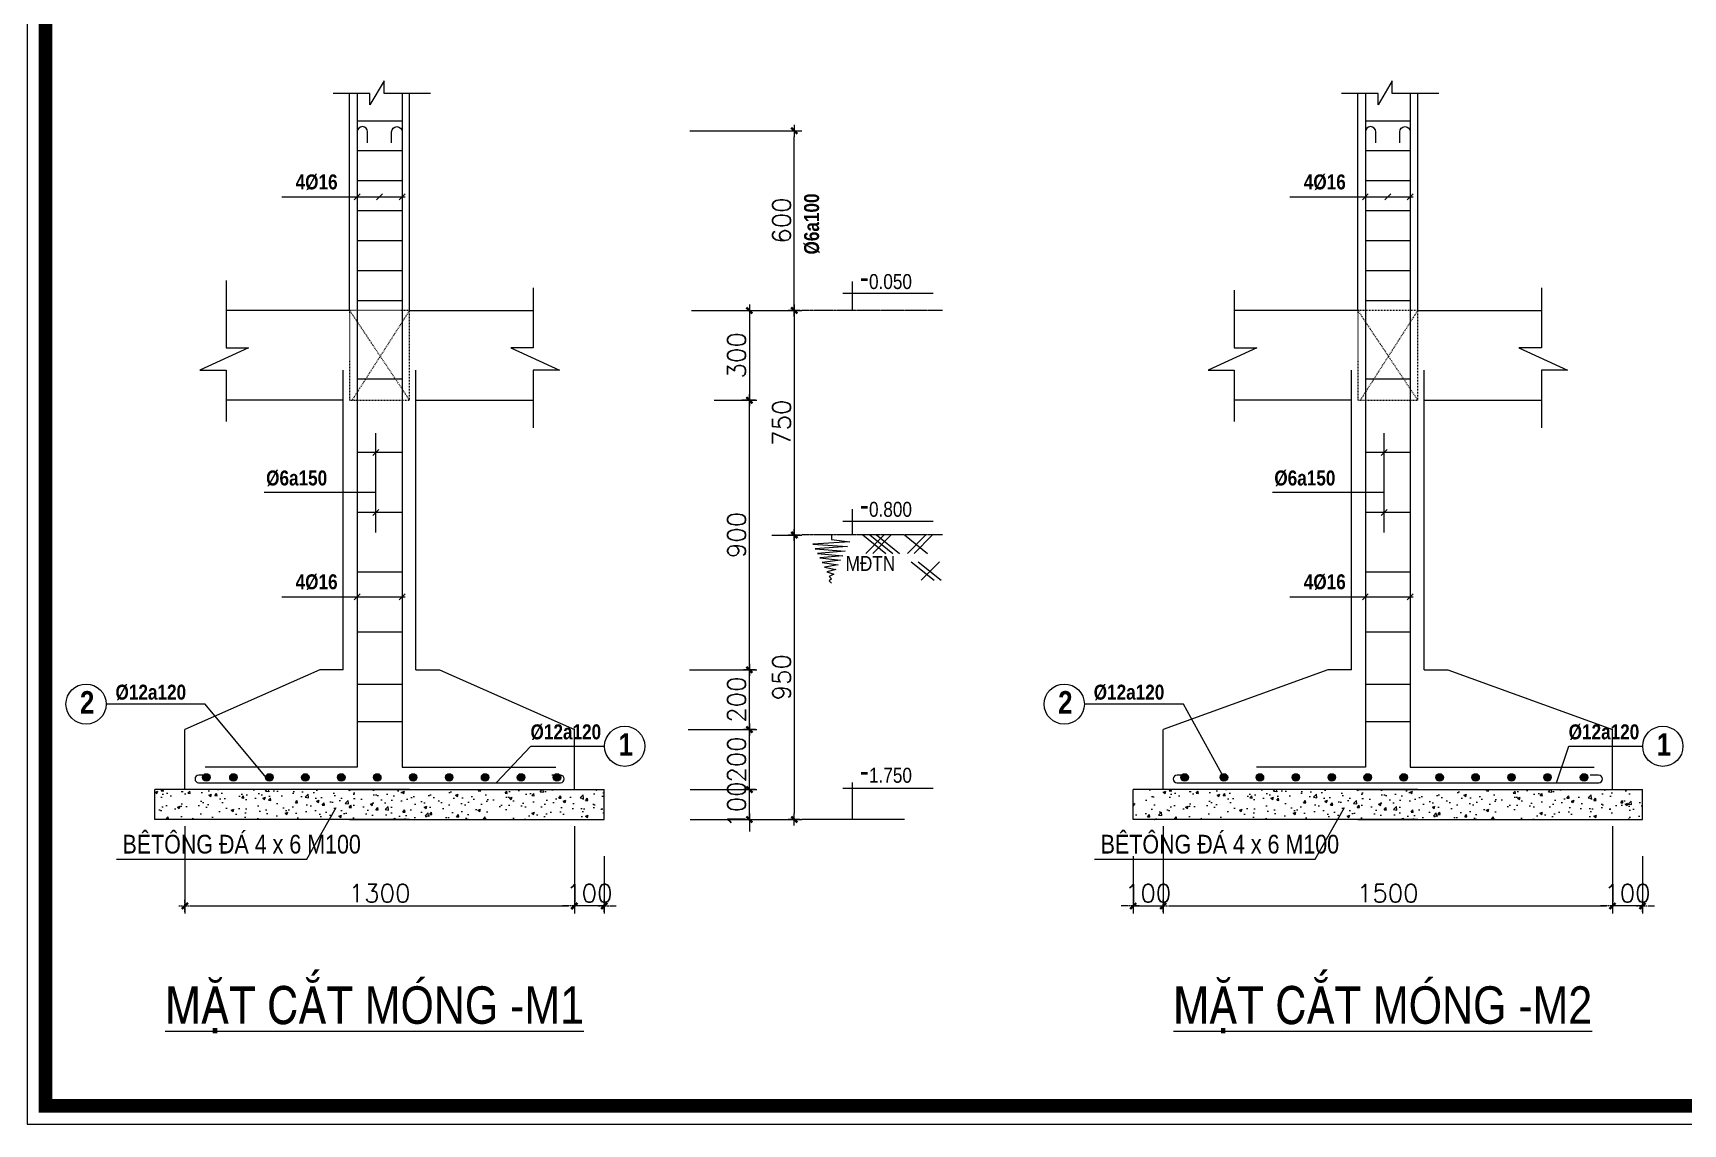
# Model space of a CAD drawing. Header units: millimetres. Extents: x 615730 to 2792744, y 139412 to 597571.
# Drawn here: x 1118834 to 1140865, y 280981 to 295555 of the extents above; entities that cross this region are included whole.
import ezdxf

# ---------------------------------------------------------------- set-up
doc = ezdxf.new("R2010")
doc.units = ezdxf.units.MM
doc.header["$MEASUREMENT"] = 0
doc.header["$PDMODE"] = 34
for name, pattern in [('CAPNUOC', [4, 2.5, -0.5, 0.5, -0.5]), ('HIDDEN', [0.375, 0.25, -0.125]), ('PHU', [4, 2, -2])]:
    doc.linetypes.add(name, pattern=pattern)
doc.layers.get('0').update_dxf_attribs({"lineweight": 5})
for name, color, linetype in [('2C', 251, 'Continuous'), ('2H', 7, 'HIDDEN'), ('2L', 7, 'Continuous'), ('3L', 2, 'Continuous'), ('4L', 161, 'Continuous'), ('5L', 1, 'Continuous'), ('H', 252, 'Continuous')]:
    doc.layers.add(name, color=color, linetype=linetype)
doc.layers.add('thay', color=7, linetype='Continuous', lineweight=15)
doc.layers.add('TRUC', color=155, linetype='CAPNUOC', lineweight=5)
doc.styles.add('500', font='', dxfattribs={"height": 500})
doc.styles.add('AVO', font='', dxfattribs={"height": 200})
doc.styles.add('romans', font='romans.shx', dxfattribs={"height": 240})
doc.styles.add('UNIVER', font='')
doc.styles.get('500').set_extended_font_data('VNI-Helve-Condense')
doc.styles.get('AVO').set_extended_font_data('VNI-Helve-Condense')
doc.styles.get('UNIVER').set_extended_font_data('VNI-Helve-Condense', bold=True)
doc.dimstyles.new('25', dxfattribs={"dimtxt": 160, "dimasz": 80, "dimexe": 100, "dimexo": 0, "dimgap": 50, "dimtad": 1, "dimdec": 0, "dimlfac": 0.25, "dimdsep": 46, "dimtxsty": 'romans', "dimblk": ']', "dimcen": 50, "dimdle": 100, "dimclrd": 148, "dimclre": 148, "dimclrt": 2, "dimadec": 0, "dimazin": 0, "dimtfac": 0.4, "dimtdec": 0, "dimtix": 1, "dimtmove": 2, "dimatfit": 3, "dimldrblk": ']', "dimfxl": 1, "dimtvp": 0.004, "dimtolj": 1, "dimarcsym": 0})

# ---------------------------------------------------------------- blocks, each defined once
blk = doc.blocks.new(']')
for p, q in [((1, 0), (-1, 0)), ((0, 1), (0, -1))]:
    blk.add_line(p, q)
at = {"color": 9, "const_width": 0.4}
blk.add_lwpolyline([(-0.51, -0.51), (0.51, 0.51)], dxfattribs=at)
blk = doc.blocks.new('*D797')
at = {"layer": '2L', "color": 148, "lineweight": -2, "transparency": 16777216}
for p, q in [((1127929, 290649), (1128499, 290649)), ((1128399, 287129), (1128399, 290569)), ((1127599, 287049), (1128499, 287049))]:
    blk.add_line(p, q, dxfattribs=at)
at = {"layer": 'DEFPOINTS', "color": 0, "transparency": 16777216}
for p in [(1127929, 290649), (1128399, 290649), (1127599, 287049)]:
    blk.add_point(p, dxfattribs=at)
at = {"layer": '2L', "color": 148, "lineweight": -2, "transparency": 16777216, "xscale": 80, "yscale": 80, "zscale": 80}
for p, rotation in [((1128399, 290649), 90), ((1128399, 287049), 270)]:
    blk.add_blockref(']', p, dxfattribs=dict(at, rotation=rotation))
at = {"layer": '2L', "color": 2, "transparency": 16777216, "insert": (1128229, 288849), "char_height": 240, "attachment_point": 5, "rotation": 90, "style": 'romans'}
blk.add_mtext('\\A1;900', dxfattribs=at)
blk = doc.blocks.new('*D798')
at = {"layer": '2L', "color": 148, "lineweight": -2, "transparency": 16777216}
for p, q in [((1128399, 285529), (1128399, 285609)), ((1127609, 285449), (1128499, 285449)), ((1128399, 285049), (1128399, 285449)), ((1127609, 285049), (1128499, 285049)), ((1128399, 284969), (1128399, 284889))]:
    blk.add_line(p, q, dxfattribs=at)
at = {"layer": 'DEFPOINTS', "color": 0, "transparency": 16777216}
for p in [(1127609, 285449), (1128399, 285449), (1127609, 285049)]:
    blk.add_point(p, dxfattribs=at)
at = {"layer": '2L', "color": 148, "lineweight": -2, "transparency": 16777216, "xscale": 80, "yscale": 80, "zscale": 80}
for p, rotation in [((1128399, 285449), 270), ((1128399, 285049), 90)]:
    blk.add_blockref(']', p, dxfattribs=dict(at, rotation=rotation))
at = {"layer": '2L', "color": 2, "transparency": 16777216, "insert": (1128229, 285249), "char_height": 240, "attachment_point": 5, "rotation": 90, "style": 'romans'}
blk.add_mtext('\\A1;100', dxfattribs=at)
blk = doc.blocks.new('*D799')
at = {"layer": '2L', "color": 148, "lineweight": -2, "transparency": 16777216}
for p, q in [((1128699, 288849), (1129099, 288849)), ((1128999, 288769), (1128999, 285129)), ((1127909, 285049), (1129099, 285049))]:
    blk.add_line(p, q, dxfattribs=at)
at = {"layer": 'DEFPOINTS', "color": 0, "transparency": 16777216}
for p in [(1128699, 288849), (1127909, 285049), (1128999, 285049)]:
    blk.add_point(p, dxfattribs=at)
at = {"layer": '2L', "color": 148, "lineweight": -2, "transparency": 16777216, "xscale": 80, "yscale": 80, "zscale": 80}
for p, rotation in [((1128999, 288849), 90), ((1128999, 285049), 270)]:
    blk.add_blockref(']', p, dxfattribs=dict(at, rotation=rotation))
at = {"layer": '2L', "color": 2, "transparency": 16777216, "insert": (1128829, 286949), "char_height": 240, "attachment_point": 5, "rotation": 90, "style": 'romans'}
blk.add_mtext('\\A1;950', dxfattribs=at)
blk = doc.blocks.new('*D800')
at = {"layer": '2L', "color": 148, "lineweight": -2, "transparency": 16777216}
for p, q in [((1127599, 287049), (1128499, 287049)), ((1128399, 286330), (1128399, 286969)), ((1127583, 286250), (1128499, 286250))]:
    blk.add_line(p, q, dxfattribs=at)
at = {"layer": 'DEFPOINTS', "color": 0, "transparency": 16777216}
for p in [(1127599, 287049), (1128399, 287049), (1127583, 286250)]:
    blk.add_point(p, dxfattribs=at)
at = {"layer": '2L', "color": 148, "lineweight": -2, "transparency": 16777216, "xscale": 80, "yscale": 80, "zscale": 80}
for p, rotation in [((1128399, 287049), 90), ((1128399, 286250), 270)]:
    blk.add_blockref(']', p, dxfattribs=dict(at, rotation=rotation))
at = {"layer": '2L', "color": 2, "transparency": 16777216, "insert": (1128229, 286650), "char_height": 240, "attachment_point": 5, "rotation": 90, "style": 'romans'}
blk.add_mtext('\\A1;200', dxfattribs=at)
blk = doc.blocks.new('*D801')
at = {"layer": '2L', "color": 148, "lineweight": -2, "transparency": 16777216}
for p, q in [((1127583, 286250), (1128499, 286250)), ((1128399, 285529), (1128399, 286170)), ((1127609, 285449), (1128499, 285449))]:
    blk.add_line(p, q, dxfattribs=at)
at = {"layer": 'DEFPOINTS', "color": 0, "transparency": 16777216}
for p in [(1127583, 286250), (1128399, 286250), (1127609, 285449)]:
    blk.add_point(p, dxfattribs=at)
at = {"layer": '2L', "color": 148, "lineweight": -2, "transparency": 16777216, "xscale": 80, "yscale": 80, "zscale": 80}
for p, rotation in [((1128399, 286250), 90), ((1128399, 285449), 270)]:
    blk.add_blockref(']', p, dxfattribs=dict(at, rotation=rotation))
at = {"layer": '2L', "color": 2, "transparency": 16777216, "insert": (1128229, 285850), "char_height": 240, "attachment_point": 5, "rotation": 90, "style": 'romans'}
blk.add_mtext('\\A1;200', dxfattribs=at)
blk = doc.blocks.new('*D802')
at = {"layer": '2L', "color": 148, "lineweight": -2, "transparency": 16777216}
for p, q in [((1127624, 291849), (1128499, 291849)), ((1128399, 291769), (1128399, 290729)), ((1128399, 290649), (1128299, 290649))]:
    blk.add_line(p, q, dxfattribs=at)
at = {"layer": 'DEFPOINTS', "color": 0, "transparency": 16777216}
for p in [(1127624, 291849), (1128399, 290649), (1128399, 290649)]:
    blk.add_point(p, dxfattribs=at)
at = {"layer": '2L', "color": 148, "lineweight": -2, "transparency": 16777216, "xscale": 80, "yscale": 80, "zscale": 80}
for p, rotation in [((1128399, 291849), 90), ((1128399, 290649), 270)]:
    blk.add_blockref(']', p, dxfattribs=dict(at, rotation=rotation))
at = {"layer": '2L', "color": 2, "transparency": 16777216, "insert": (1128229, 291249), "char_height": 240, "attachment_point": 5, "rotation": 90, "style": 'romans'}
blk.add_mtext('\\A1;300', dxfattribs=at)
blk = doc.blocks.new('*D803')
at = {"layer": '2L', "color": 148, "lineweight": -2, "transparency": 16777216}
for p, q in [((1127604, 294249), (1129099, 294249)), ((1128999, 291929), (1128999, 294169)), ((1127624, 291849), (1129099, 291849))]:
    blk.add_line(p, q, dxfattribs=at)
at = {"layer": 'DEFPOINTS', "color": 0, "transparency": 16777216}
for p in [(1127604, 294249), (1128999, 294249), (1127624, 291849)]:
    blk.add_point(p, dxfattribs=at)
at = {"layer": '2L', "color": 148, "lineweight": -2, "transparency": 16777216, "xscale": 80, "yscale": 80, "zscale": 80}
for p, rotation in [((1128999, 294249), 90), ((1128999, 291849), 270)]:
    blk.add_blockref(']', p, dxfattribs=dict(at, rotation=rotation))
at = {"layer": '2L', "color": 2, "transparency": 16777216, "insert": (1128829, 293049), "char_height": 240, "attachment_point": 5, "rotation": 90, "style": 'romans'}
blk.add_mtext('\\A1;600', dxfattribs=at)
blk = doc.blocks.new('_Oblique')
at = {"color": 0, "linetype": 'ByBlock', "lineweight": -2}
blk.add_line((-0.5, -0.5), (0.5, 0.5), dxfattribs=at)
blk = doc.blocks.new('*D804')
at = {"layer": '2H', "color": 148, "linetype": 'ByBlock', "lineweight": -2, "transparency": 16777216}
for p, q in [((1120862, 284959), (1120862, 283794)), ((1126062, 284959), (1126062, 283794)), ((1120942, 283894), (1125982, 283894))]:
    blk.add_line(p, q, dxfattribs=at)
at = {"layer": 'DEFPOINTS', "color": 0, "linetype": 'ByBlock', "transparency": 16777216}
for p in [(1120862, 284959), (1126062, 284959), (1126062, 283894)]:
    blk.add_point(p, dxfattribs=at)
at = {"layer": '2H', "color": 148, "linetype": 'ByBlock', "lineweight": -2, "transparency": 16777216, "xscale": 80, "yscale": 80, "zscale": 80, "rotation": 180}
blk.add_blockref(']', (1120862, 283894), dxfattribs=at)
at = {"layer": '2H', "color": 148, "linetype": 'ByBlock', "lineweight": -2, "transparency": 16777216, "xscale": 80, "yscale": 80, "zscale": 80}
blk.add_blockref(']', (1126062, 283894), dxfattribs=at)
at = {"layer": '2H', "color": 2, "linetype": 'ByBlock', "transparency": 16777216, "insert": (1123462, 284064), "char_height": 240, "attachment_point": 5, "style": 'romans'}
blk.add_mtext('\\A1;1300', dxfattribs=at)
blk = doc.blocks.new('*D805')
at = {"layer": '2H', "color": 148, "linetype": 'ByBlock', "lineweight": -2, "transparency": 16777216}
for p, q in [((1126062, 284559), (1126062, 283794)), ((1126462, 284559), (1126462, 283794)), ((1125982, 283894), (1125902, 283894)), ((1126462, 283894), (1126062, 283894)), ((1126542, 283894), (1126622, 283894))]:
    blk.add_line(p, q, dxfattribs=at)
at = {"layer": 'DEFPOINTS', "color": 0, "linetype": 'ByBlock', "transparency": 16777216}
for p in [(1126062, 284559), (1126462, 284559), (1126062, 283894)]:
    blk.add_point(p, dxfattribs=at)
at = {"layer": '2H', "color": 148, "linetype": 'ByBlock', "lineweight": -2, "transparency": 16777216, "xscale": 80, "yscale": 80, "zscale": 80}
blk.add_blockref(']', (1126062, 283894), dxfattribs=at)
at = {"layer": '2H', "color": 148, "linetype": 'ByBlock', "lineweight": -2, "transparency": 16777216, "xscale": 80, "yscale": 80, "zscale": 80, "rotation": 180}
blk.add_blockref(']', (1126462, 283894), dxfattribs=at)
at = {"layer": '2H', "color": 2, "linetype": 'ByBlock', "transparency": 16777216, "insert": (1126262, 284064), "char_height": 240, "attachment_point": 5, "style": 'romans'}
blk.add_mtext('\\A1;100', dxfattribs=at)
blk = doc.blocks.new('*D806')
at = {"layer": '2L', "color": 148, "lineweight": -2, "transparency": 16777216}
for p, q in [((1128154, 291849), (1129099, 291849)), ((1128999, 291769), (1128999, 288929)), ((1128699, 288849), (1129099, 288849))]:
    blk.add_line(p, q, dxfattribs=at)
at = {"layer": 'DEFPOINTS', "color": 0, "transparency": 16777216}
for p in [(1128154, 291849), (1128699, 288849), (1128999, 288849)]:
    blk.add_point(p, dxfattribs=at)
at = {"layer": '2L', "color": 148, "lineweight": -2, "transparency": 16777216, "xscale": 80, "yscale": 80, "zscale": 80}
for p, rotation in [((1128999, 291849), 90), ((1128999, 288849), 270)]:
    blk.add_blockref(']', p, dxfattribs=dict(at, rotation=rotation))
at = {"layer": '2L', "color": 2, "transparency": 16777216, "insert": (1128829, 290349), "char_height": 240, "attachment_point": 5, "rotation": 90, "style": 'romans'}
blk.add_mtext('\\A1;750', dxfattribs=at)
blk = doc.blocks.new('*D824')
at = {"layer": '2H', "color": 148, "linetype": 'ByBlock', "lineweight": -2, "transparency": 16777216}
for p, q in [((1133923, 284959), (1133923, 283794)), ((1139923, 284959), (1139923, 283794)), ((1134003, 283894), (1139843, 283894))]:
    blk.add_line(p, q, dxfattribs=at)
at = {"layer": 'DEFPOINTS', "color": 0, "linetype": 'ByBlock', "transparency": 16777216}
for p in [(1133923, 284959), (1139923, 284959), (1139923, 283894)]:
    blk.add_point(p, dxfattribs=at)
at = {"layer": '2H', "color": 148, "linetype": 'ByBlock', "lineweight": -2, "transparency": 16777216, "xscale": 80, "yscale": 80, "zscale": 80, "rotation": 180}
blk.add_blockref(']', (1133923, 283894), dxfattribs=at)
at = {"layer": '2H', "color": 148, "linetype": 'ByBlock', "lineweight": -2, "transparency": 16777216, "xscale": 80, "yscale": 80, "zscale": 80}
blk.add_blockref(']', (1139923, 283894), dxfattribs=at)
at = {"layer": '2H', "color": 2, "linetype": 'ByBlock', "transparency": 16777216, "insert": (1136923, 284064), "char_height": 240, "attachment_point": 5, "style": 'romans'}
blk.add_mtext('\\A1;1500', dxfattribs=at)
blk = doc.blocks.new('*D825')
at = {"layer": '2H', "color": 148, "linetype": 'ByBlock', "lineweight": -2, "transparency": 16777216}
for p, q in [((1133523, 284559), (1133523, 283794)), ((1133923, 284559), (1133923, 283794)), ((1133443, 283894), (1133363, 283894)), ((1133523, 283894), (1133923, 283894)), ((1134003, 283894), (1134083, 283894))]:
    blk.add_line(p, q, dxfattribs=at)
at = {"layer": 'DEFPOINTS', "color": 0, "linetype": 'ByBlock', "transparency": 16777216}
for p in [(1133523, 284559), (1133923, 284559), (1133923, 283894)]:
    blk.add_point(p, dxfattribs=at)
at = {"layer": '2H', "color": 148, "linetype": 'ByBlock', "lineweight": -2, "transparency": 16777216, "xscale": 80, "yscale": 80, "zscale": 80}
blk.add_blockref(']', (1133523, 283894), dxfattribs=at)
at = {"layer": '2H', "color": 148, "linetype": 'ByBlock', "lineweight": -2, "transparency": 16777216, "xscale": 80, "yscale": 80, "zscale": 80, "rotation": 180}
blk.add_blockref(']', (1133923, 283894), dxfattribs=at)
at = {"layer": '2H', "color": 2, "linetype": 'ByBlock', "transparency": 16777216, "insert": (1133723, 284064), "char_height": 240, "attachment_point": 5, "style": 'romans'}
blk.add_mtext('\\A1;100', dxfattribs=at)
blk = doc.blocks.new('*D826')
at = {"layer": '2H', "color": 148, "linetype": 'ByBlock', "lineweight": -2, "transparency": 16777216}
for p, q in [((1139923, 284559), (1139923, 283794)), ((1140323, 284559), (1140323, 283794)), ((1139843, 283894), (1139763, 283894)), ((1140323, 283894), (1139923, 283894)), ((1140403, 283894), (1140483, 283894))]:
    blk.add_line(p, q, dxfattribs=at)
at = {"layer": 'DEFPOINTS', "color": 0, "linetype": 'ByBlock', "transparency": 16777216}
for p in [(1139923, 284559), (1140323, 284559), (1139923, 283894)]:
    blk.add_point(p, dxfattribs=at)
at = {"layer": '2H', "color": 148, "linetype": 'ByBlock', "lineweight": -2, "transparency": 16777216, "xscale": 80, "yscale": 80, "zscale": 80}
blk.add_blockref(']', (1139923, 283894), dxfattribs=at)
at = {"layer": '2H', "color": 148, "linetype": 'ByBlock', "lineweight": -2, "transparency": 16777216, "xscale": 80, "yscale": 80, "zscale": 80, "rotation": 180}
blk.add_blockref(']', (1140323, 283894), dxfattribs=at)
at = {"layer": '2H', "color": 2, "linetype": 'ByBlock', "transparency": 16777216, "insert": (1140123, 284064), "char_height": 240, "attachment_point": 5, "style": 'romans'}
blk.add_mtext('\\A1;100', dxfattribs=at)

msp = doc.modelspace()

# ---------------------------------------------------------------- hatches: boundary and pattern name
at = {"layer": '2C', "linetype": 'ByBlock'}
h = msp.add_hatch(dxfattribs=at)
h.set_pattern_fill('AR-CONC', color=256, scale=50, style=0)
h.set_pattern_definition([(50, (934257.3, 344651.3), (358.6301, -31.37607), [37.5, -412.5]), (355, (934257.3, 344651.3), (-69.3757, 376.0961), [30, -330]), (100.4514, (934287.2, 344648.67), (289.2547, 344.7198), [31.8701, -350.57106]), (46.1842, (934257.3, 344751.3), (533.6205, -82.7595), [56.25, -618.75]), (96.6356, (934301.8, 344744.4), (467.3314, 487.059), [47.8051, -525.8565]), (351.1842, (934257.3, 344751.3), (467.331, 487.0593), [45, -495]), (21, (934307.3, 344726.3), (298.45353, -201.30945), [37.5, -412.5]), (326, (934307.3, 344726.3), (121.65767, 362.575), [30, -330]), (71.4514, (934332.2, 344709.5), (420.1113, 161.26525), [31.8701, -350.57106]), (37.5, (934257.31, 344651.29), (6.07993, 166.44693), [0, -326, 0, -335, 0, -331.25]), (7.5, (934257.31, 344651.29), (131.53477, 197.20586), [0, -191, 0, -318.5, 0, -126.25]), (327.5, (934145.81, 344651.29), (266.91122, -11.27744), [0, -125, 0, -390, 0, -517.5]), (317.5, (934095.81, 344651.29), (291.59308, 50.0525), [0, -162.5, 0, -259, 0, -367.5])])
h.paths.add_polyline_path([(1126461.8, 285048.9), (1126461.8, 285448.9), (1123061.8, 285448.9), (1120461.8, 285448.9), (1120461.8, 285048.9), (1123861.8, 285048.9)])
h = msp.add_hatch(dxfattribs=at)
h.set_pattern_fill('AR-CONC', color=256, scale=50, style=0)
h.set_pattern_definition([(50, (947718.7, 344651.3), (358.6301, -31.37607), [37.5, -412.5]), (355, (947718.7, 344651.3), (-69.3757, 376.0961), [30, -330]), (100.4514, (947748.58, 344648.67), (289.2547, 344.7198), [31.8701, -350.57106]), (46.1842, (947718.7, 344751.3), (533.6205, -82.7595), [56.25, -618.75]), (96.6356, (947763.16, 344744.4), (467.3314, 487.059), [47.8051, -525.8565]), (351.1842, (947718.7, 344751.3), (467.331, 487.0593), [45, -495]), (21, (947768.7, 344726.3), (298.45353, -201.30945), [37.5, -412.5]), (326, (947768.7, 344726.3), (121.65767, 362.575), [30, -330]), (71.4514, (947793.57, 344709.5), (420.1113, 161.26525), [31.8701, -350.57106]), (37.5, (947718.7, 344651.29), (6.07993, 166.44693), [0, -326, 0, -335, 0, -331.25]), (7.5, (947718.7, 344651.29), (131.53477, 197.20586), [0, -191, 0, -318.5, 0, -126.25]), (327.5, (947607.2, 344651.29), (266.91122, -11.27744), [0, -125, 0, -390, 0, -517.5]), (317.5, (947557.2, 344651.29), (291.59308, 50.0525), [0, -162.5, 0, -259, 0, -367.5])])
h.paths.add_polyline_path([(1140323.2, 285048.9), (1140323.2, 285448.9), (1136523.2, 285448.9), (1133523.2, 285448.9), (1133523.2, 285048.9), (1137323.2, 285048.9)])
at = {"layer": '2L'}
for points in [[(1121198.7, 285610.9, -1), (1121098.7, 285610.9, -1)], [(1121560.2, 285610.9, -1), (1121460.2, 285610.9, -1)], [(1122040.2, 285610.9, -1), (1121940.2, 285610.9, -1)], [(1122520.2, 285610.9, -1), (1122420.2, 285610.9, -1)], [(1123000.2, 285610.9, -1), (1122900.2, 285610.9, -1)], [(1123480.2, 285610.9, -1), (1123380.2, 285610.9, -1)], [(1123960.2, 285610.9, -1), (1123860.2, 285610.9, -1)], [(1124440.2, 285610.9, -1), (1124340.2, 285610.9, -1)], [(1124920.2, 285610.9, -1), (1124820.2, 285610.9, -1)], [(1125400.2, 285610.9, -1), (1125300.2, 285610.9, -1)], [(1125880.2, 285610.9, -1), (1125780.2, 285610.9, -1)], [(1134260.1, 285610.9, -1), (1134160.1, 285610.9, -1)], [(1134785.3, 285610.9, -1), (1134685.3, 285610.9, -1)], [(1135265.3, 285610.9, -1), (1135165.3, 285610.9, -1)], [(1135745.3, 285610.9, -1), (1135645.3, 285610.9, -1)], [(1136225.3, 285610.9, -1), (1136125.3, 285610.9, -1)], [(1136705.3, 285610.9, -1), (1136605.3, 285610.9, -1)], [(1137185.3, 285610.9, -1), (1137085.3, 285610.9, -1)], [(1137665.3, 285610.9, -1), (1137565.3, 285610.9, -1)], [(1138145.3, 285610.9, -1), (1138045.3, 285610.9, -1)], [(1138625.3, 285610.9, -1), (1138525.3, 285610.9, -1)], [(1139105.3, 285610.9, -1), (1139005.3, 285610.9, -1)], [(1139493.8, 285610.9, 1), (1139593.8, 285610.9, 1)]]:
    msp.add_hatch(color=256, dxfattribs=at).paths.add_polyline_path(points)

# ---------------------------------------------------------------- linework, layer by layer
at = {"layer": '2C', "ltscale": 2}
for p, q in [((1129914, 288849.1, -15.9), (1130221.2, 288603.4, -15.9)), ((1130199.8, 288849.1, -15.9), (1129954, 288603.4, -15.9)), ((1130006.2, 288849.1, -15.9), (1130313.4, 288603.4, -15.9)), ((1130291.9, 288849.1, -15.9), (1130046.2, 288603.4, -15.9)), ((1130098.3, 288849.1, -15.9), (1130405.5, 288603.4, -15.9)), ((1130468.2, 288849.1, -15.9), (1130775.4, 288603.4, -15.9)), ((1130753.9, 288849.1, -15.9), (1130508.2, 288603.4, -15.9)), ((1130846.1, 288849.1, -15.9), (1130600.3, 288603.4, -15.9)), ((1130560.3, 288491.1, -15.9), (1130867.5, 288245.3, -15.9)), ((1130652.5, 288491.1, -15.9), (1130959.7, 288245.3, -15.9)), ((1130938.3, 288491.1, -15.9), (1130692.5, 288245.3, -15.9))]:
    msp.add_line(p, q, dxfattribs=at)
at = {"layer": '2C', "ltscale": 2, "elevation": -15.9}
msp.add_lwpolyline([(1129493.8, 288849.1), (1129493.8, 288787.7), (1129739.6, 288757), (1129248.1, 288726.3), (1129708.9, 288695.5), (1129278.8, 288664.8), (1129678.1, 288634.1), (1129309.5, 288603.4), (1129647.4, 288572.7), (1129340.2, 288541.9), (1129616.7, 288511.2), (1129370.9, 288480.5), (1129586, 288449.8), (1129401.7, 288419.1), (1129555.3, 288388.3), (1129432.4, 288357.6), (1129524.5, 288326.9), (1129463.1, 288296.2), (1129493.8, 288265.5), (1129463.1, 288234.7), (1129493.8, 288204)], dxfattribs=at)
at = {"layer": '2H', "linetype": 'ByBlock'}
for centre in [(1119542.2, 286590.1, -15.9), (1132603.5, 286590.1, -15.9), (1126734, 286027.2, -15.9), (1140595.4, 286027.2, -15.9)]:
    msp.add_circle(centre, 268.5, dxfattribs=at)
at = {"layer": '2L'}
for p, q in [((1123061.8, 291850.1, -15.9), (1123061.8, 294744.3, -15.9)), ((1123861.8, 291848.9, -15.9), (1123861.8, 294744.3, -15.9)), ((1136523.2, 291850.1, -15.9), (1136523.2, 294744.3, -15.9)), ((1137323.2, 291848.9, -15.9), (1137323.2, 294744.3, -15.9)), ((1130853.2, 292073.5, -15.9), (1129646.3, 292073.5, -15.9)), ((1123061.8, 291848.9, -15.9), (1121411.8, 291848.9, -15.9)), ((1123861.8, 291848.9, -15.9), (1125511.8, 291848.9, -15.9)), ((1136523.2, 291848.9, -15.9), (1134873.2, 291848.9, -15.9)), ((1137323.2, 291848.9, -15.9), (1138973.2, 291848.9, -15.9)), ((1122976.2, 287048.9, -15.9), (1122976.2, 291050.1, -15.9)), ((1123947.5, 287048.9, -15.9), (1123947.5, 291050.1, -15.9)), ((1136437.6, 287048.9, -15.9), (1136437.6, 291050.1, -15.9)), ((1137408.8, 287048.9, -15.9), (1137408.8, 291050.1, -15.9)), ((1123411.6, 289418.2, -15.9), (1121920.2, 289418.2, -15.9)), ((1136873, 289418.2, -15.9), (1135381.6, 289418.2, -15.9)), ((1130853.2, 289031.2, -15.9), (1129646.3, 289031.2, -15.9)), ((1122661.8, 287048.9, -15.9), (1120861.8, 286250.1, -15.9)), ((1122976.2, 287048.9, -15.9), (1122661.8, 287048.9, -15.9)), ((1123947.5, 287048.9, -15.9), (1124261.8, 287048.9, -15.9)), ((1124261.8, 287048.9, -15.9), (1126061.8, 286250.1, -15.9)), ((1136123.2, 287048.9, -15.9), (1133923.2, 286250.1, -15.9)), ((1136437.6, 287048.9, -15.9), (1136123.2, 287048.9, -15.9)), ((1137408.8, 287048.9, -15.9), (1137723.2, 287048.9, -15.9)), ((1137723.2, 287048.9, -15.9), (1139923.2, 286250.1, -15.9)), ((1120861.8, 285448.9, -15.9), (1120861.8, 286250.1, -15.9)), ((1126061.8, 285448.9, -15.9), (1126061.8, 286250.1, -15.9)), ((1133923.2, 285448.9, -15.9), (1133923.2, 286250.1, -15.9)), ((1139923.2, 285448.9, -15.9), (1139923.2, 286250.1, -15.9)), ((1130853.2, 285464.4, -15.9), (1129646.3, 285464.4, -15.9)), ((1122490.7, 284521.1, -15.9), (1122882.1, 285210.9, -15.9)), ((1135952.1, 284521.1, -15.9), (1136343.5, 285210.9, -15.9)), ((1130468.1, 285048.9, -15.9), (1129099.4, 285048.9, -15.9)), ((1119947.1, 284521.1, -15.9), (1122490.7, 284521.1, -15.9)), ((1133008.5, 284521.1, -15.9), (1135952.1, 284521.1, -15.9))]:
    msp.add_line(p, q, dxfattribs=at)
at = {"layer": '2L', "linetype": 'PHU', "ltscale": 5}
for p, q in [((1123061.8, 291848.9, -15.9), (1123861.8, 290648.9, -15.9)), ((1123861.8, 291848.9, -15.9), (1123094, 290648.9, -15.9)), ((1136523.2, 291848.9, -15.9), (1137323.2, 290648.9, -15.9)), ((1137323.2, 291848.9, -15.9), (1136555.4, 290648.9, -15.9))]:
    msp.add_line(p, q, dxfattribs=at)
at = {"layer": '2L', "elevation": -15.9}
for points in [[(1122155.2, 293365.5), (1123802.6, 293365.5)], [(1135616.6, 293365.5), (1137264, 293365.5)], [(1122976.2, 290650.1), (1121411.8, 290650.1)], [(1123947.5, 290650.1), (1125511.8, 290650.1)], [(1136437.6, 290650.1), (1134873.2, 290650.1)], [(1137408.8, 290650.1), (1138973.2, 290650.1)], [(1123411.6, 288881.1), (1123411.6, 290211.5)], [(1136873, 288881.1), (1136873, 290211.5)], [(1122155.2, 288023.9), (1123802.6, 288023.9)], [(1135616.6, 288023.9), (1137264, 288023.9)], [(1121948.7, 285610.9), (1121133.3, 286590.1), (1119810.6, 286590.1)], [(1134735.3, 285610.9), (1134194.7, 286590.1), (1132872, 286590.1)], [(1125015.9, 285539.7), (1125480.7, 286027.2), (1126465.5, 286027.2)], [(1139173.9, 285539.7), (1139342.1, 286027.2), (1140326.9, 286027.2)]]:
    msp.add_lwpolyline(points, dxfattribs=at)
at = {"layer": '2L', "linetype": 'PHU', "ltscale": 5, "elevation": -15.9}
for points in [[(1123061.8, 290648.9), (1123861.8, 290648.9), (1123861.8, 291848.9), (1123061.8, 291848.9)], [(1136523.2, 290648.9), (1137323.2, 290648.9), (1137323.2, 291848.9), (1136523.2, 291848.9)]]:
    msp.add_lwpolyline(points, close=True, dxfattribs=at)
at = {"layer": '2L'}
for centre in [(1121148.7, 285610.9, -15.9), (1121510.2, 285610.9, -15.9), (1121990.2, 285610.9, -15.9), (1122470.2, 285610.9, -15.9), (1122950.2, 285610.9, -15.9), (1123430.2, 285610.9, -15.9), (1123910.2, 285610.9, -15.9), (1124390.2, 285610.9, -15.9), (1124870.2, 285610.9, -15.9), (1125350.2, 285610.9, -15.9), (1125830.2, 285610.9, -15.9), (1134210.1, 285610.9, -15.9), (1134735.3, 285610.9, -15.9), (1135215.3, 285610.9, -15.9), (1135695.3, 285610.9, -15.9), (1136175.3, 285610.9, -15.9), (1136655.3, 285610.9, -15.9), (1137135.3, 285610.9, -15.9), (1137615.3, 285610.9, -15.9), (1138095.3, 285610.9, -15.9), (1138575.3, 285610.9, -15.9), (1139055.3, 285610.9, -15.9), (1139543.8, 285610.9, -15.9)]:
    msp.add_circle(centre, 50, dxfattribs=at)
at = {"layer": '3L'}
for p, q in [((1123521.8, 294914.3, -15.9), (1123331.8, 294594.3, -15.9)), ((1123521.8, 294744.3, -15.9), (1123521.8, 294914.3, -15.9)), ((1136983.1, 294914.3, -15.9), (1136793.1, 294594.3, -15.9)), ((1136983.1, 294744.3, -15.9), (1136983.1, 294914.3, -15.9)), ((1123331.8, 294744.3, -15.9), (1122841.8, 294744.3, -15.9)), ((1123331.8, 294594.3, -15.9), (1123331.8, 294744.3, -15.9)), ((1124141.8, 294744.3, -15.9), (1123521.8, 294744.3, -15.9)), ((1136793.1, 294744.3, -15.9), (1136303.2, 294744.3, -15.9)), ((1136793.1, 294594.3, -15.9), (1136793.1, 294744.3, -15.9)), ((1137603.2, 294744.3, -15.9), (1136983.1, 294744.3, -15.9)), ((1123761.8, 294378.9, -15.9), (1123161.8, 294378.9, -15.9)), ((1137223.2, 294378.9, -15.9), (1136623.2, 294378.9, -15.9)), ((1123761.8, 293978.9, -15.9), (1123161.8, 293978.9, -15.9)), ((1123761.8, 293978.9, -15.9), (1123161.8, 293978.9, -15.9)), ((1137223.2, 293978.9, -15.9), (1136623.2, 293978.9, -15.9)), ((1137223.2, 293978.9, -15.9), (1136623.2, 293978.9, -15.9)), ((1123761.8, 293578.9, -15.9), (1123161.8, 293578.9, -15.9)), ((1137223.2, 293578.9, -15.9), (1136623.2, 293578.9, -15.9)), ((1123761.8, 293178.9, -15.9), (1123161.8, 293178.9, -15.9)), ((1137223.2, 293178.9, -15.9), (1136623.2, 293178.9, -15.9)), ((1123761.8, 292778.9, -15.9), (1123161.8, 292778.9, -15.9)), ((1137223.2, 292778.9, -15.9), (1136623.2, 292778.9, -15.9)), ((1123761.8, 292378.9, -15.9), (1123161.8, 292378.9, -15.9)), ((1137223.2, 292378.9, -15.9), (1136623.2, 292378.9, -15.9)), ((1123761.8, 291978.9, -15.9), (1123161.8, 291978.9, -15.9)), ((1137223.2, 291978.9, -15.9), (1136623.2, 291978.9, -15.9)), ((1123761.8, 290928.9, -15.9), (1123161.8, 290928.9, -15.9)), ((1137223.2, 290928.9, -15.9), (1136623.2, 290928.9, -15.9)), ((1123761.8, 289951.5, -15.9), (1123161.8, 289951.5, -15.9)), ((1137223.2, 289951.5, -15.9), (1136623.2, 289951.5, -15.9)), ((1123761.8, 289151.5, -15.9), (1123161.8, 289151.5, -15.9)), ((1137223.2, 289151.5, -15.9), (1136623.2, 289151.5, -15.9)), ((1123761.8, 288351.5, -15.9), (1123161.8, 288351.5, -15.9)), ((1137223.2, 288351.5, -15.9), (1136623.2, 288351.5, -15.9)), ((1123761.8, 287553.3, -15.9), (1123161.8, 287553.3, -15.9)), ((1137223.2, 287553.3, -15.9), (1136623.2, 287553.3, -15.9)), ((1123761.8, 286853.3, -15.9), (1123161.8, 286853.3, -15.9)), ((1137223.2, 286853.3, -15.9), (1136623.2, 286853.3, -15.9)), ((1123761.8, 286353.3, -15.9), (1123161.8, 286353.3, -15.9)), ((1123761.8, 286353.3, -15.9), (1123161.8, 286353.3, -15.9)), ((1137223.2, 286353.3, -15.9), (1136623.2, 286353.3, -15.9)), ((1137223.2, 286353.3, -15.9), (1136623.2, 286353.3, -15.9))]:
    msp.add_line(p, q, dxfattribs=at)
at = {"layer": '3L', "elevation": -15.9}
for points in [[(1121411.8, 292248.1), (1121411.8, 291349.1), (1121711.8, 291349.1), (1121061.8, 291049.1), (1121411.8, 291049.1), (1121411.8, 290365.2)], [(1125511.8, 292152.8), (1125511.8, 291349.1), (1125211.8, 291349.1), (1125861.8, 291049.1), (1125511.8, 291049.1), (1125511.8, 290281.1)], [(1138973.2, 292152.8), (1138973.2, 291349.1), (1138673.2, 291349.1), (1139323.2, 291049.1), (1138973.2, 291049.1), (1138973.2, 290281.1)], [(1134873.2, 292117.4), (1134873.2, 291349.1), (1135173.2, 291349.1), (1134523.2, 291049.1), (1134873.2, 291049.1), (1134873.2, 290365.2)]]:
    msp.add_lwpolyline(points, dxfattribs=at)
at = {"layer": '4L'}
for p, q in [((1123861.8, 285448.9, -15.9), (1120461.8, 285448.9, -15.9)), ((1120461.8, 285048.9, -15.9), (1120461.8, 285448.9, -15.9)), ((1123061.8, 285448.9, -15.9), (1126461.8, 285448.9, -15.9)), ((1126461.8, 285048.9, -15.9), (1126461.8, 285448.9, -15.9)), ((1137323.2, 285448.9, -15.9), (1133523.2, 285448.9, -15.9)), ((1133523.2, 285048.9, -15.9), (1133523.2, 285448.9, -15.9)), ((1136523.2, 285448.9, -15.9), (1140323.2, 285448.9, -15.9)), ((1140323.2, 285048.9, -15.9), (1140323.2, 285448.9, -15.9)), ((1123861.8, 285048.9, -15.9), (1120461.8, 285048.9, -15.9)), ((1123061.8, 285048.9, -15.9), (1126461.8, 285048.9, -15.9)), ((1137323.2, 285048.9, -15.9), (1133523.2, 285048.9, -15.9)), ((1136523.2, 285048.9, -15.9), (1140323.2, 285048.9, -15.9))]:
    msp.add_line(p, q, dxfattribs=at)
at = {"layer": '5L', "ltscale": 100, "elevation": -15.9}
for points in [[(1123161.8, 294744.3), (1123161.8, 285748.9), (1121134, 285748.3)], [(1136623.2, 294744.3), (1136623.2, 285748.9), (1135168.8, 285748.3)]]:
    msp.add_lwpolyline(points, dxfattribs=at)
at = {"layer": '5L', "linetype": 'ByBlock', "elevation": -15.9}
for points in [[(1123761.8, 294744.3), (1123761.8, 285748.9), (1125815.1, 285748.2)], [(1137223.2, 294744.3), (1137223.2, 285748.9), (1139676.5, 285748.2)]]:
    msp.add_lwpolyline(points, dxfattribs=at)
at = {"layer": '5L', "ltscale": 100, "elevation": -15.9}
for points in [[(1123301.8, 294089.1), (1123301.8, 294233.9, 1), (1123161.8, 294233.9), (1123161.8, 294093.9)], [(1123621.9, 294089.1), (1123621.8, 294233.9, -1), (1123761.8, 294233.9), (1123761.8, 294093.9)], [(1136763.2, 294089.1), (1136763.2, 294233.9, 1), (1136623.2, 294233.9), (1136623.2, 294093.9)], [(1137083.3, 294089.1), (1137083.2, 294233.9, -1), (1137223.2, 294233.9), (1137223.2, 294093.9)]]:
    msp.add_lwpolyline(points, format="xyb", dxfattribs=at)
at = {"layer": '5L', "linetype": 'ByBlock', "elevation": -15.9}
for points in [[(1121162, 285640.5), (1121047.3, 285640.5, 0.9791106), (1121045.2, 285539.7), (1123861.8, 285539.7), (1125878.5, 285539.7, 0.9791106), (1125876.4, 285640.5), (1125761.7, 285640.5)], [(1134223.4, 285640.5), (1134108.7, 285640.5, 0.9791106), (1134106.5, 285539.7), (1137323.2, 285539.7), (1139739.9, 285539.7, 0.9791106), (1139737.8, 285640.5), (1139623, 285640.5)]]:
    msp.add_lwpolyline(points, format="xyb", dxfattribs=at)
at = {"layer": 'H', "const_width": 182.5, "elevation": -15.9}
msp.add_lwpolyline([(1119001.1, 281224.6), (1154644.9, 281224.6), (1154644.9, 306284.7), (1119001.1, 306284.7)], close=True, dxfattribs=at)
at = {"layer": 'thay', "linetype": 'Continuous', "elevation": -15.9}
msp.add_lwpolyline([(1118757.8, 280981.3), (1154888.2, 280981.3), (1154888.2, 306528), (1118757.8, 306528)], close=True, dxfattribs=at)
at = {"layer": 'TRUC', "elevation": -15.9}
for points in [[(1130975.4, 291848.9), (1129099.4, 291848.9)], [(1130975.4, 288849.1), (1129099.4, 288849.1)]]:
    msp.add_lwpolyline(points, dxfattribs=at)

# ---------------------------------------------------------------- block references
at = {"layer": '2L', "ltscale": 100, "xscale": 80, "yscale": 80, "zscale": 80}
for p in [(1123161.8, 293365.5, -15.9), (1123461.8, 293365.5, -15.9), (1123761.8, 293365.5, -15.9), (1136623.2, 293365.5, -15.9), (1136923.2, 293365.5, -15.9), (1137223.2, 293365.5, -15.9), (1123411.6, 289951.5, -15.9), (1136873, 289951.5, -15.9), (1123411.6, 289151.5, -15.9), (1136873, 289151.5, -15.9), (1123161.8, 288023.9, -15.9), (1123761.8, 288023.9, -15.9), (1136623.2, 288023.9, -15.9), (1137223.2, 288023.9, -15.9)]:
    msp.add_blockref('_Oblique', p, dxfattribs=at)

# ---------------------------------------------------------------- texts
at = {"layer": '2L'}
for s, height, style, p in [('4Þ16', 200, 'UNIVER', (1122340, 293465.5, -15.9)), ('4Þ16', 200, 'UNIVER', (1135801.4, 293465.5, -15.9)), ('Þ6a150', 200, 'UNIVER', (1121946.6, 289510.7, -15.9)), ('Þ6a150', 200, 'UNIVER', (1135407.9, 289510.7, -15.9)), ('MÑTN', 200, 'AVO', (1129684.6, 288369.2, -15.9)), ('4Þ16', 200, 'UNIVER', (1122340, 288123.9, -15.9)), ('4Þ16', 200, 'UNIVER', (1135801.4, 288123.9, -15.9)), ('Þ12a120', 200, 'UNIVER', (1119935.1, 286649.9, -15.9)), ('Þ12a120', 200, 'UNIVER', (1132996.5, 286649.9, -15.9)), ('2', 300, 'UNIVER', (1119461.1, 286464.1, -15.9)), ('2', 300, 'UNIVER', (1132522.5, 286464.1, -15.9)), ('Þ12a120', 200, 'UNIVER', (1125476.7, 286119.6, -15.9)), ('1', 300, 'UNIVER', (1126653, 285901.2, -15.9)), ('Þ12a120', 200, 'UNIVER', (1139338, 286119.6, -15.9)), ('1', 300, 'UNIVER', (1140514.4, 285901.2, -15.9)), ('BEÂTOÂNG ÑAÙ 4 x 6 M100', 250, 'AVO', (1120028.4, 284594.5, -15.9)), ('BEÂTOÂNG ÑAÙ 4 x 6 M100', 250, 'AVO', (1133089.7, 284594.5, -15.9))]:
    msp.add_text(s, height=height, dxfattribs=dict(at, style=style)).set_placement(p)
at = {"layer": '2L', "style": 'UNIVER'}
msp.add_text('Þ6a100', height=200, rotation=90, dxfattribs=at).set_placement((1129329.3, 292595.6, -15.9))
at = {"layer": '2L', "char_height": 325, "attachment_point": 1, "style": '500'}
for s, insert in [('-{\\H0.6154x;0.050}', (1129872.3, 292459.6, -15.9)), ('-{\\H0.6154x;0.800}', (1129872.3, 289417.2, -15.9)), ('-{\\H0.6154x;1.750}', (1129872.3, 285864.7, -15.9))]:
    msp.add_mtext(s, dxfattribs=dict(at, insert=insert))
at = {"layer": '5L', "style": 'AVO'}
for s, p in [('%%UMAËT CAÉT MOÙNG -M1', (1120598.7, 282320.1, -15.9)), ('%%UMAËT CAÉT MOÙNG -M2', (1134060.1, 282320.1, -15.9))]:
    msp.add_text(s, height=500, dxfattribs=at).set_placement(p)

# ---------------------------------------------------------------- dimensions: what is measured, and where the dimension line sits
at = {"layer": '2H', "linetype": 'ByBlock'}
for base, p1, p2, picture, middle in [((1126061.8, 283893.7, -15.9), (1120861.8, 284958.6, -15.9), (1126061.8, 284958.6, -15.9), '*D804', (1123461.8, 284063.7, -15.9)), ((1139923.2, 283893.7, -15.9), (1133923.2, 284958.6, -15.9), (1139923.2, 284958.6, -15.9), '*D824', (1136923.2, 284063.7, -15.9)), ((1126061.8, 283893.7, -15.9), (1126461.8, 284558.6, -15.9), (1126061.8, 284558.6, -15.9), '*D805', (1126261.8, 284063.7, -15.9)), ((1133923.2, 283893.7, -15.9), (1133523.2, 284558.6, -15.9), (1133923.2, 284558.6, -15.9), '*D825', (1133723.2, 284063.7, -15.9)), ((1139923.2, 283893.7, -15.9), (1140323.2, 284558.6, -15.9), (1139923.2, 284558.6, -15.9), '*D826', (1140123.2, 284063.7, -15.9))]:
    dim = msp.add_linear_dim(base=base, p1=p1, p2=p2, dimstyle='25', dxfattribs=at)
    dim.commit()
    dim.dimension.update_dxf_attribs({"geometry": picture, "text_midpoint": middle})
at = {"layer": '2L'}
for base, p1, p2, picture, middle in [((1128999.4, 294248.6, -15.9), (1127623.8, 291848.9, -15.9), (1127603.8, 294248.6, -15.9), '*D803', (1128829.4, 293048.7, -15.9)), ((1128399.4, 290649.1, -15.9), (1127623.8, 291848.9, -15.9), (1128399.4, 290649.1, -15.9), '*D802', (1128229.4, 291249, -15.9)), ((1128999.4, 288849.1, -15.9), (1128154.4, 291848.9, -15.9), (1128699.4, 288849.1, -15.9), '*D806', (1128829.4, 290349, -15.9)), ((1128399.4, 290649.1, -15.9), (1127599.3, 287048.9, -15.9), (1127928.5, 290649.1, -15.9), '*D797', (1128229.4, 288849, -15.9)), ((1128999.4, 285048.9, -15.9), (1128699.4, 288849.1, -15.9), (1127909.4, 285048.9, -15.9), '*D799', (1128829.4, 286949, -15.9)), ((1128399.4, 287048.9, -15.9), (1127582.8, 286250.1, -15.9), (1127599.3, 287048.9, -15.9), '*D800', (1128229.4, 286649.5, -15.9)), ((1128399.4, 286250.1, -15.9), (1127609.4, 285448.9, -15.9), (1127582.8, 286250.1, -15.9), '*D801', (1128229.4, 285849.5, -15.9)), ((1128399.4, 285448.9, -15.9), (1127609.4, 285048.9, -15.9), (1127609.4, 285448.9, -15.9), '*D798', (1128229.4, 285248.9, -15.9))]:
    dim = msp.add_linear_dim(base=base, p1=p1, p2=p2, angle=90, dimstyle='25', dxfattribs=at)
    dim.commit()
    dim.dimension.update_dxf_attribs({"geometry": picture, "text_midpoint": middle})

# ---------------------------------------------------------------- leaders
for points, override in [([(1129775.7, 291848.9, -15.9), (1129775.7, 292235.1, -15.9)], {"dimasz": 1, "dimgap": 1, "dimtad": 0, "dimldrblk": 'Open90', "dimlwd": 9}), ([(1129775.7, 288849.1, -15.9), (1129775.7, 289192.8, -15.9)], {"dimasz": 1, "dimgap": 1, "dimtad": 0, "dimldrblk": 'Open90', "dimlwd": 9}), ([(1129775.7, 285048.9, -15.9), (1129775.7, 285544.7, -15.9)], {"dimasz": 1, "dimtad": 0, "dimlwd": 9})]:
    msp.add_leader(points, dimstyle='25', override=override, dxfattribs=at)

doc.saveas('drawing.dxf')
